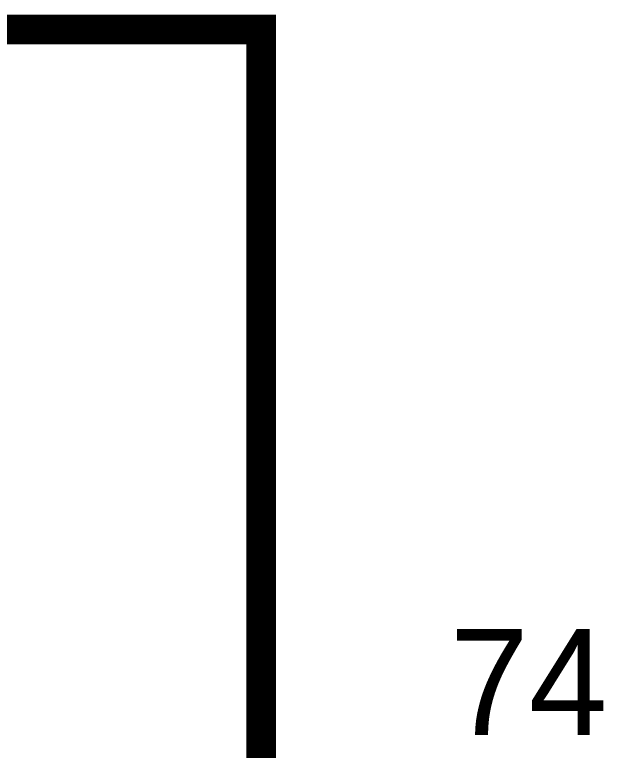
# Model space of a CAD drawing. Header units: inches. Extents: x 0 to 17, y 0 to 11.7.
# Drawn here: x 10.5007 to 10.7359, y 4.9618 to 5.2556 of the extents above; entities that cross this region are included whole.
import ezdxf

# ---------------------------------------------------------------- set-up
doc = ezdxf.new("R2010")
doc.units = ezdxf.units.IN
doc.header["$MEASUREMENT"] = 0
doc.layers.add('Sheet', color=255, linetype='Continuous')

msp = doc.modelspace()

# ---------------------------------------------------------------- linework, layer by layer
at = {"layer": 'Sheet'}
for points in [[(10.59914, 5.2497, 0.0118, 0.0118, 0), (8.79962, 5.2497, 0.0118, 0.0118, 0)], [(10.59914, 3.64961, 0.0118, 0.0118, 0), (10.59914, 5.2497, 0.0118, 0.0118, 0)]]:
    msp.add_lwpolyline(points, format="xyseb", dxfattribs=at)
for points in [[(8.79962, 5.2497, 0.0118, 0.0118, 0), (10.59914, 5.2497, 0.0118, 0.0118, 0), (10.59914, 3.64961, 0.0118, 0.0118, 0), (8.79962, 3.64961, 0.0118, 0.0118, 0), (8.79962, 5.2497, 0.0118, 0.0118, 0)], [(8.79962, 5.2497, 0.0039, 0.0039, 0), (8.79962, 3.64961, 0.0039, 0.0039, 0), (10.59914, 3.64961, 0.0039, 0.0039, 0), (10.59914, 5.2497, 0.0039, 0.0039, 0), (8.79962, 5.2497, 0.0039, 0.0039, 0), (8.79962, 5.2497, 0.0039, 0.0039, 0)]]:
    msp.add_lwpolyline(points, format="xyseb", close=True, dxfattribs=at)

# ---------------------------------------------------------------- texts
msp.add_text('74', height=0.04234, dxfattribs=at).set_placement((10.67454, 4.96787))

doc.saveas('drawing.dxf')
